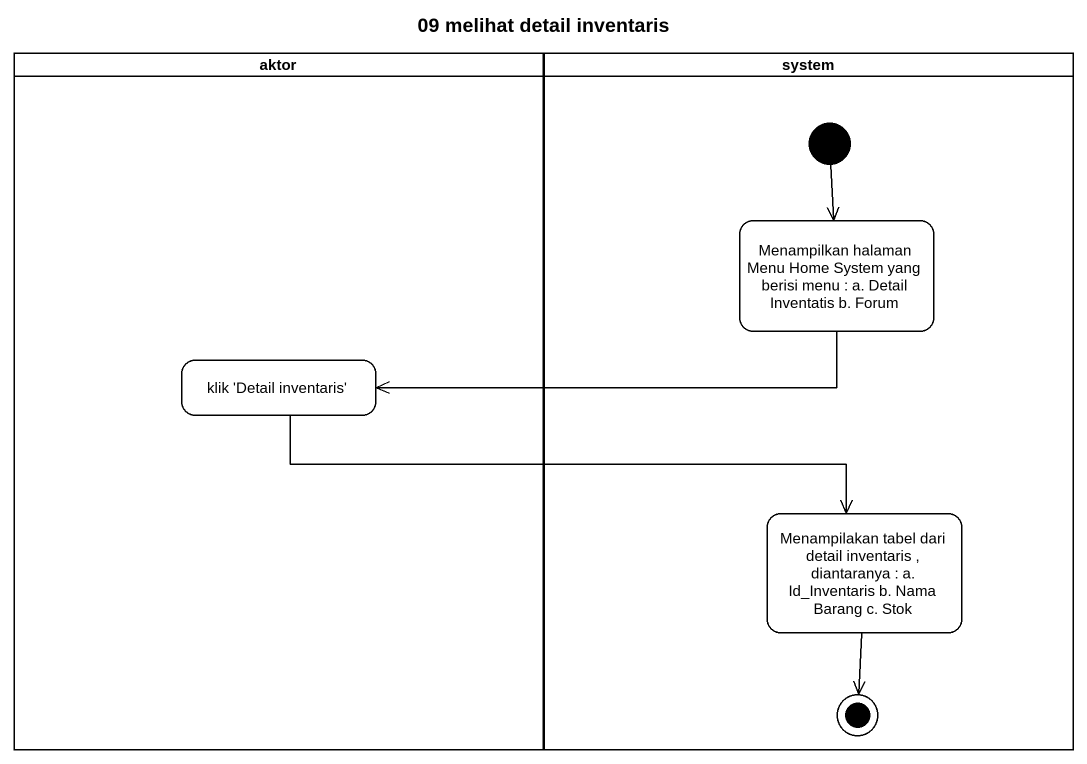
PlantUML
@startuml
title 09 melihat detail inventaris
hide empty description
state aktor <<partition>> {
  state "klik 'Detail inventaris'" as klik_Detail_inventaris
}
state system <<partition>> {
  state "Menampilkan halaman Menu Home System yang berisi menu : a. Detail Inventatis b. Forum" as Menampilkan_halaman_Menu
  state "Menampilakan tabel dari detail inventaris , diantaranya : a. Id_Inventaris b. Nama Barang c. Stok" as Menampilakan_tabel_dari
  [*] --> Menampilkan_halaman_Menu
  Menampilakan_tabel_dari --> [*]
}
Menampilkan_halaman_Menu -left-> klik_Detail_inventaris
klik_Detail_inventaris -right-> Menampilakan_tabel_dari
@enduml
